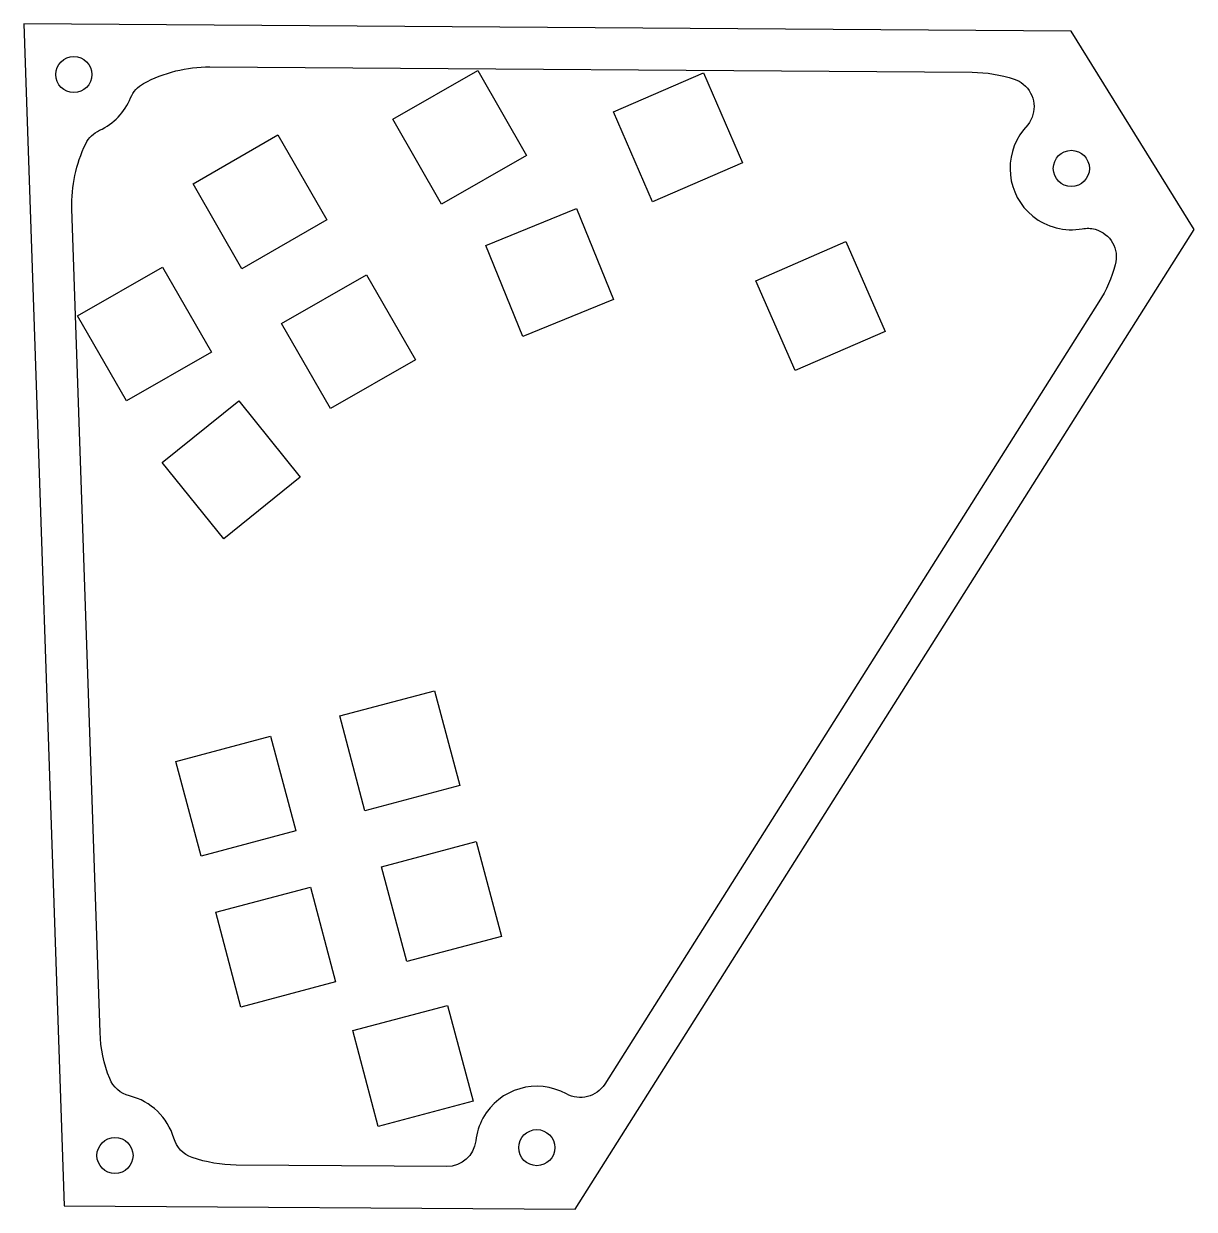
# Model space of a CAD drawing. Header units: inches. Extents: x 2.81 to 9.18, y -6.47 to -0.02.
import ezdxf

# ---------------------------------------------------------------- set-up
doc = ezdxf.new("R2010")
doc.units = ezdxf.units.IN
doc.header["$MEASUREMENT"] = 0
doc.layers.add('Layer 1', color=7, linetype='Continuous', lineweight=0)

# ---------------------------------------------------------------- blocks, each defined once
blk = doc.blocks.new('Block_0')
at = {"layer": 'Layer 1', "color": 18, "lineweight": 25, "true_color": 0x000000}
blk.add_lwpolyline([(2.8106, -0.0239), (3.0303, -6.4546), (5.8106, -6.4743), (9.18, -1.143), (8.5092, -0.0642)], close=True, dxfattribs=at)
for centre in [(3.0836, -0.3008), (8.5111, -0.811), (5.6021, -6.1389), (3.3072, -6.1817)]:
    blk.add_circle(centre, 0.0982, dxfattribs=at)
blk.add_open_spline([(3.6275, -6.0878), (3.6418, -6.1366), (3.6787, -6.1754), (3.7267, -6.1921), (3.8038, -6.2189), (3.8849, -6.2329), (3.9666, -6.2335), (3.9666, -6.2335), (5.1131, -6.2415), (5.1131, -6.2415), (5.1935, -6.2421), (5.2614, -6.1818), (5.2703, -6.1019), (5.2752, -6.0583), (5.2886, -6.0161), (5.3097, -5.9777), (5.3987, -5.8162), (5.6018, -5.7575), (5.7632, -5.8465), (5.836, -5.8866), (5.9274, -5.8631), (5.9718, -5.7928), (5.9718, -5.7928), (8.6613, -1.5374), (8.6613, -1.5374), (8.7008, -1.4749), (8.7308, -1.4068), (8.7503, -1.3354), (8.7732, -1.2517), (8.7239, -1.1653), (8.6402, -1.1424), (8.6176, -1.1363), (8.5938, -1.1352), (8.5707, -1.1394), (8.4753, -1.1567), (8.377, -1.1317), (8.3015, -1.0708), (8.158, -0.955), (8.1355, -0.7448), (8.2513, -0.6013), (8.2513, -0.6013), (8.2735, -0.5739), (8.2735, -0.5739), (8.3279, -0.5063), (8.3174, -0.4074), (8.2498, -0.353), (8.2352, -0.3412), (8.2186, -0.3321), (8.2007, -0.3261), (8.1265, -0.3015), (8.049, -0.2887), (7.9708, -0.2881), (7.9708, -0.2881), (3.8239, -0.2589), (3.8239, -0.2589), (3.6978, -0.258), (3.5736, -0.2891), (3.4627, -0.3492), (3.431, -0.3665), (3.4061, -0.3942), (3.3924, -0.4276), (3.3603, -0.5056), (3.3, -0.5685), (3.2235, -0.6039), (3.1907, -0.619), (3.1641, -0.645), (3.1482, -0.6775), (3.0946, -0.7873), (3.0687, -0.9085), (3.0729, -1.0305), (3.0729, -1.0305), (3.2261, -5.5128), (3.2261, -5.5128), (3.229, -5.5986), (3.2467, -5.6832), (3.2784, -5.763), (3.2972, -5.8102), (3.3376, -5.8454), (3.3869, -5.8575), (3.5024, -5.8859), (3.5941, -5.9737), (3.6275, -6.0878)], degree=3, knots=[0, 0, 0, 0, 1, 1, 1, 2, 2, 2, 3, 3, 3, 4, 4, 4, 5, 5, 5, 6, 6, 6, 7, 7, 7, 8, 8, 8, 9, 9, 9, 10, 10, 10, 11, 11, 11, 12, 12, 12, 13, 13, 13, 14, 14, 14, 15, 15, 15, 16, 16, 16, 17, 17, 17, 18, 18, 18, 19, 19, 19, 20, 20, 20, 21, 21, 21, 22, 22, 22, 23, 23, 23, 24, 24, 24, 25, 25, 25, 26, 26, 26, 27, 27, 27, 27], dxfattribs=at)
blk.add_open_spline([(3.6275, -6.0878), (3.6418, -6.1366), (3.6787, -6.1754), (3.7267, -6.1921), (3.8038, -6.2189), (3.8849, -6.2329), (3.9666, -6.2335), (3.9666, -6.2335), (5.1131, -6.2415), (5.1131, -6.2415), (5.1935, -6.2421), (5.2614, -6.1818), (5.2703, -6.1019), (5.2752, -6.0583), (5.2886, -6.0161), (5.3097, -5.9777), (5.3987, -5.8162), (5.6018, -5.7575), (5.7632, -5.8465), (5.836, -5.8866), (5.9274, -5.8631), (5.9718, -5.7928), (5.9718, -5.7928), (8.6613, -1.5374), (8.6613, -1.5374), (8.7008, -1.4749), (8.7308, -1.4068), (8.7503, -1.3354), (8.7732, -1.2517), (8.7239, -1.1653), (8.6402, -1.1424), (8.6176, -1.1363), (8.5938, -1.1352), (8.5707, -1.1394), (8.4753, -1.1567), (8.377, -1.1317), (8.3015, -1.0708), (8.158, -0.955), (8.1355, -0.7448), (8.2513, -0.6013), (8.2513, -0.6013), (8.2735, -0.5739), (8.2735, -0.5739), (8.3279, -0.5063), (8.3174, -0.4074), (8.2498, -0.353), (8.2352, -0.3412), (8.2186, -0.3321), (8.2007, -0.3261), (8.1265, -0.3015), (8.049, -0.2887), (7.9708, -0.2881), (7.9708, -0.2881), (3.8239, -0.2589), (3.8239, -0.2589), (3.6978, -0.258), (3.5736, -0.2891), (3.4627, -0.3492), (3.431, -0.3665), (3.4061, -0.3942), (3.3924, -0.4276), (3.3603, -0.5056), (3.3, -0.5685), (3.2235, -0.6039), (3.1907, -0.619), (3.1641, -0.645), (3.1482, -0.6775), (3.0946, -0.7873), (3.0687, -0.9085), (3.0729, -1.0305), (3.0729, -1.0305), (3.2261, -5.5128), (3.2261, -5.5128), (3.229, -5.5986), (3.2467, -5.6832), (3.2784, -5.763), (3.2972, -5.8102), (3.3376, -5.8454), (3.3869, -5.8575), (3.5024, -5.8859), (3.5941, -5.9737), (3.6275, -6.0878)], degree=3, knots=[0, 0, 0, 0, 1, 1, 1, 2, 2, 2, 3, 3, 3, 4, 4, 4, 5, 5, 5, 6, 6, 6, 7, 7, 7, 8, 8, 8, 9, 9, 9, 10, 10, 10, 11, 11, 11, 12, 12, 12, 13, 13, 13, 14, 14, 14, 15, 15, 15, 16, 16, 16, 17, 17, 17, 18, 18, 18, 19, 19, 19, 20, 20, 20, 21, 21, 21, 22, 22, 22, 23, 23, 23, 24, 24, 24, 25, 25, 25, 26, 26, 26, 27, 27, 27, 27], dxfattribs=at)

msp = doc.modelspace()

# ---------------------------------------------------------------- linework, layer by layer
at = {"layer": 'Layer 1', "color": 18, "lineweight": 25, "true_color": 0x000000}
for points in [[(5.5471, -0.7415), (5.0841, -1.0066), (4.819, -0.5436), (5.282, -0.2785)], [(6.0199, -0.5038), (6.5095, -0.2917), (6.7216, -0.7813), (6.232, -0.9934)], [(4.1942, -0.6291), (4.4604, -1.0915), (3.998, -1.3577), (3.7318, -0.8953)], [(5.3246, -1.2312), (5.8187, -1.03), (6.0199, -1.5242), (5.5257, -1.7253)], [(7.2841, -1.2093), (7.4973, -1.6983), (7.0083, -1.9115), (6.7951, -1.4225)], [(3.1033, -1.6139), (3.5657, -1.3478), (3.8318, -1.8102), (3.3694, -2.0763)], [(4.6763, -1.3895), (4.9425, -1.8519), (4.4801, -2.1181), (4.2139, -1.6557)], [(3.5648, -2.4109), (3.9804, -2.0763), (4.315, -2.4919), (3.8994, -2.8265)], [(4.6675, -4.3058), (4.5301, -3.7903), (5.0456, -3.6528), (5.183, -4.1684)], [(3.638, -4.038), (4.1535, -3.9005), (4.2909, -4.4161), (3.7754, -4.5535)], [(5.2733, -4.4738), (5.4107, -4.9893), (4.8952, -5.1268), (4.7577, -4.6112)], [(4.3706, -4.7208), (4.508, -5.2364), (3.9925, -5.3738), (3.8551, -4.8583)], [(4.6012, -5.5022), (5.1167, -5.3648), (5.2557, -5.8859), (4.7401, -6.0233)]]:
    msp.add_lwpolyline(points, close=True, dxfattribs=at)

# ---------------------------------------------------------------- block references
at = {"layer": 'Layer 1'}
msp.add_blockref('Block_0', (0, 0), dxfattribs=at)

doc.saveas('drawing.dxf')
